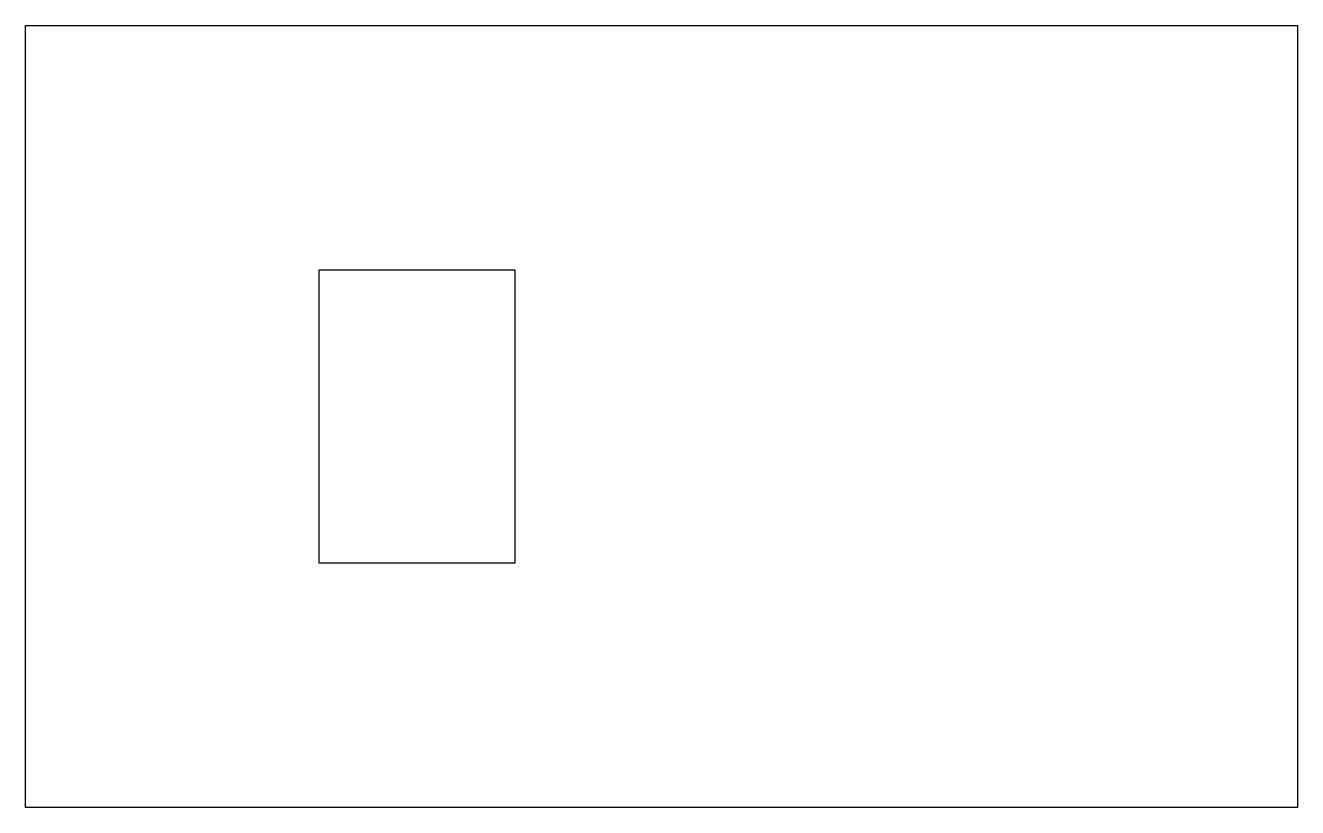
# Model space of a CAD drawing. Header units: millimetres. Extents: x 2 to 28, y 2 to 18.
import ezdxf

# ---------------------------------------------------------------- set-up
doc = ezdxf.new("R2010")
doc.units = ezdxf.units.MM
doc.layers.get('0').update_dxf_attribs({"linetype": 'CONTINUOUS'})

msp = doc.modelspace()

# ---------------------------------------------------------------- linework, layer by layer
at = {"color": 7}
for points in [[(2, 18), (28, 18), (28, 2), (2, 2)], [(8, 13), (12, 13), (12, 7), (8, 7)]]:
    msp.add_lwpolyline(points, close=True, dxfattribs=at)

doc.saveas('drawing.dxf')
